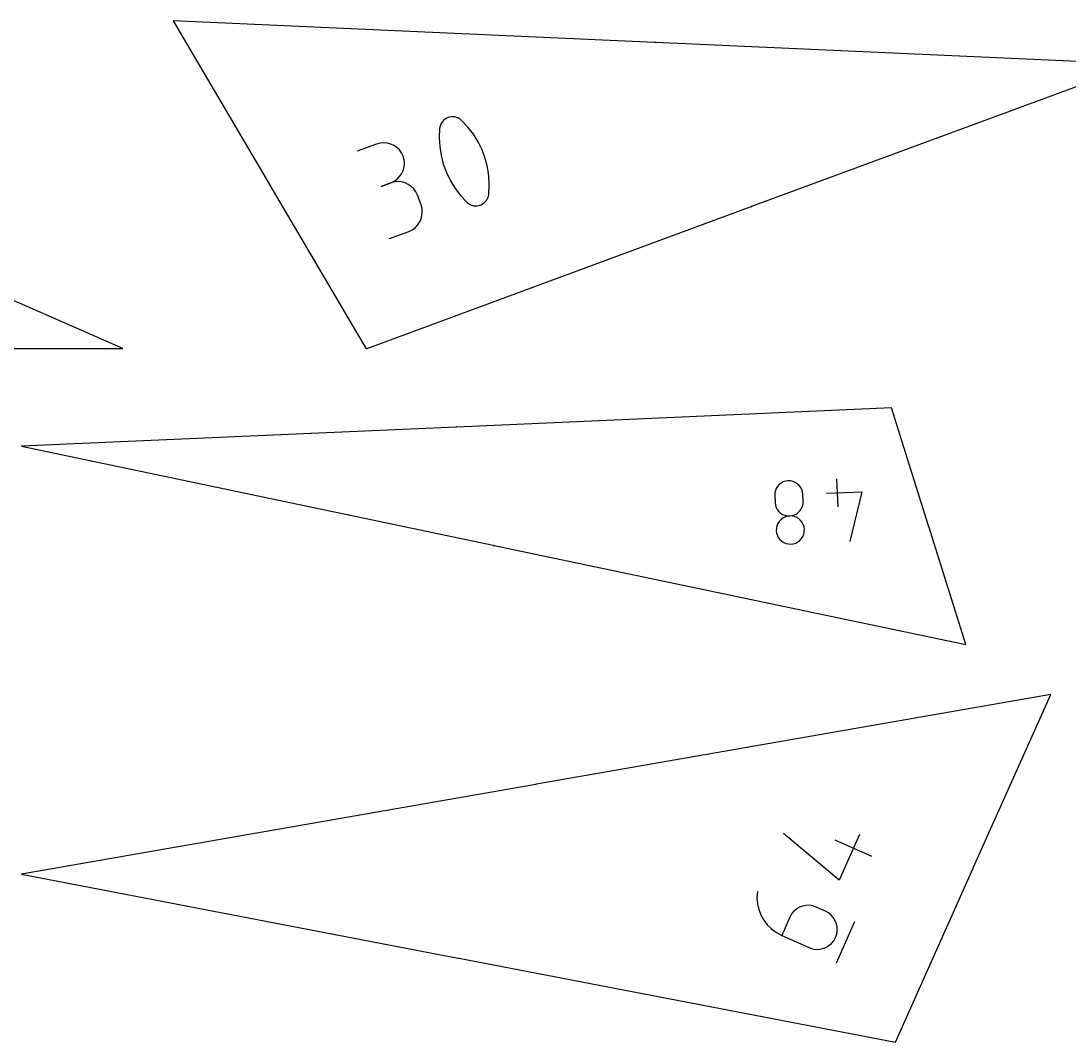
# Model space of a CAD drawing. Extents: x 0 to 500, y 0 to 1020.
# Drawn here: x 345.1 to 411.3, y 389.5 to 454.1 of the extents above; entities that cross this region are included whole.
import ezdxf

# ---------------------------------------------------------------- set-up
doc = ezdxf.new("R2010")
doc.units = 0

msp = doc.modelspace()

# ---------------------------------------------------------------- linework, layer by layer
at = {"layer": 'annotation', "color": 1}
for p, q in [((385.178952, 452.687528), (385.184253, 452.695269)), ((385.184304, 452.687289), (385.178952, 452.687528)), ((385.17979, 452.698223), (385.179408, 452.697564)), ((385.180086, 452.698606), (385.17979, 452.698223)), ((385.180435, 452.698921), (385.180086, 452.698606)), ((385.180827, 452.699166), (385.180435, 452.698921)), ((385.181251, 452.699339), (385.180827, 452.699166)), ((385.181697, 452.699438), (385.181251, 452.699339)), ((385.182155, 452.699459), (385.181697, 452.699438)), ((385.182614, 452.699403), (385.182155, 452.699459)), ((385.183064, 452.699265), (385.182614, 452.699403)), ((385.183494, 452.699044), (385.183064, 452.699265)), ((385.183875, 452.698747), (385.183494, 452.699044)), ((385.183494, 452.699044), (385.183494, 452.699044)), ((385.184189, 452.698397), (385.183875, 452.698747)), ((385.184433, 452.698005), (385.184189, 452.698397)), ((385.184253, 452.695269), (385.184259, 452.695276)), ((385.184253, 452.695269), (385.184253, 452.695269)), ((385.184259, 452.695276), (385.184265, 452.695283)), ((385.184265, 452.695283), (385.184271, 452.69529)), ((385.184271, 452.69529), (385.184277, 452.695298)), ((385.184277, 452.695298), (385.184282, 452.695305)), ((385.184282, 452.695305), (385.184288, 452.695313)), ((385.184288, 452.695313), (385.184293, 452.695322)), ((385.184293, 452.695322), (385.184299, 452.69533)), ((385.184299, 452.69533), (385.184304, 452.69534)), ((385.184304, 452.69534), (385.184528, 452.695769)), ((385.184304, 452.69534), (385.184304, 452.69534)), ((385.184606, 452.697581), (385.184433, 452.698005)), ((385.184528, 452.695769), (385.184667, 452.696218)), ((385.184704, 452.697134), (385.184606, 452.697581)), ((385.184667, 452.696218), (385.184725, 452.696677)), ((385.184725, 452.696677), (385.184704, 452.697134)), ((385.188824, 452.687087), (385.1915, 452.686968)), ((385.189123, 452.693772), (385.189362, 452.699138)), ((385.191799, 452.693652), (385.189123, 452.693772)), ((385.189362, 452.699138), (385.194714, 452.698899)), ((385.1915, 452.686968), (385.191982, 452.686989)), ((385.1915, 452.686968), (385.1915, 452.686968)), ((385.192277, 452.693588), (385.191799, 452.693652)), ((385.191982, 452.686989), (385.19244, 452.687094)), ((385.192724, 452.693444), (385.192277, 452.693588)), ((385.19244, 452.687094), (385.192866, 452.687273)), ((385.193132, 452.693228), (385.192724, 452.693444)), ((385.192866, 452.687273), (385.193251, 452.687521)), ((385.193494, 452.692948), (385.193132, 452.693228)), ((385.193251, 452.687521), (385.193589, 452.68783)), ((385.193802, 452.692611), (385.193494, 452.692948)), ((385.193589, 452.68783), (385.19387, 452.688192)), ((385.19405, 452.692227), (385.193802, 452.692611)), ((385.19387, 452.688192), (385.194086, 452.6886)), ((385.194229, 452.691802), (385.19405, 452.692227)), ((385.194086, 452.6886), (385.194231, 452.689048)), ((385.194334, 452.691343), (385.194229, 452.691802)), ((385.194231, 452.689048), (385.194296, 452.689527)), ((385.194296, 452.689527), (385.194355, 452.69086)), ((385.194355, 452.69086), (385.194334, 452.691343)), ((385.194355, 452.69086), (385.194355, 452.69086)), ((371.732488, 447.660579), (371.659434, 447.539668)), ((371.824436, 447.766305), (371.732488, 447.660579)), ((371.932697, 447.854778), (371.824436, 447.766305)), ((372.054686, 447.923931), (371.932697, 447.854778)), ((372.187819, 447.971696), (372.054686, 447.923931)), ((372.329513, 447.996007), (372.187819, 447.971696)), ((372.477185, 447.994795), (372.329513, 447.996007)), ((372.536403, 447.987063), (372.477185, 447.994795)), ((372.477185, 447.994795), (372.477185, 447.994795)), ((372.595048, 447.974718), (372.536403, 447.987063)), ((372.652802, 447.95791), (372.595048, 447.974718)), ((372.709346, 447.936793), (372.652802, 447.95791)), ((372.764362, 447.911516), (372.709346, 447.936793)), ((372.817531, 447.882232), (372.764362, 447.911516)), ((372.868534, 447.849091), (372.817531, 447.882232)), ((372.917052, 447.812246), (372.868534, 447.849091)), ((372.962768, 447.771848), (372.917052, 447.812246)), ((373.360348, 447.351081), (372.962768, 447.771848)), ((372.962768, 447.771848), (372.962768, 447.771848)), ((371.580348, 447.260561), (371.552596, 446.683774)), ((371.60786, 447.40564), (371.580348, 447.260561)), ((371.580348, 447.260561), (371.580348, 447.260561)), ((371.659434, 447.539668), (371.60786, 447.40564)), ((373.709928, 446.896437), (373.360348, 447.351081)), ((367.817294, 446.337697), (367.589129, 446.275905)), ((368.046207, 446.357369), (367.817294, 446.337697)), ((368.271113, 446.337157), (368.046207, 446.357369)), ((368.487259, 446.279296), (368.271113, 446.337157)), ((371.552596, 446.683774), (371.583176, 446.112115)), ((374.009997, 446.412006), (373.709928, 446.896437)), ((374.259042, 445.901877), (374.009997, 446.412006)), ((367.589129, 446.275905), (366.361238, 445.82212)), ((368.68989, 446.186024), (368.487259, 446.279296)), ((368.87425, 446.059575), (368.68989, 446.186024)), ((369.035586, 445.902186), (368.87425, 446.059575)), ((369.169142, 445.716093), (369.035586, 445.902186)), ((369.270164, 445.503532), (369.169142, 445.716093)), ((371.583176, 446.112115), (371.670579, 445.549674)), ((374.455553, 445.37014), (374.259042, 445.901877)), ((369.332033, 445.275328), (369.270164, 445.503532)), ((369.270164, 445.503532), (369.270164, 445.503532)), ((369.331903, 444.821217), (369.35189, 445.046302)), ((369.35189, 445.046302), (369.332033, 445.275328)), ((371.670579, 445.549674), (371.813291, 445.00054)), ((374.598018, 444.820886), (374.455553, 445.37014)), ((369.054566, 444.217221), (369.181073, 444.401914)), ((369.181073, 444.401914), (369.274241, 444.604833)), ((369.274241, 444.604833), (369.331903, 444.821217)), ((371.813291, 445.00054), (372.009802, 444.468803)), ((372.009802, 444.468803), (372.2586, 443.958554)), ((374.684925, 444.258203), (374.598018, 444.820886)), ((360.844473, 443.706523), (360.831867, 443.699092)), ((360.831867, 443.699092), (360.836322, 443.697942)), ((360.837567, 443.690962), (360.837521, 443.690409)), ((360.837521, 443.690409), (360.837571, 443.68985)), ((360.837706, 443.691499), (360.837567, 443.690962)), ((360.837571, 443.68985), (360.83772, 443.6893)), ((360.837933, 443.692005), (360.837706, 443.691499)), ((360.83772, 443.6893), (360.837971, 443.688771)), ((360.838246, 443.692469), (360.837933, 443.692005)), ((360.837971, 443.688771), (360.837971, 443.688771)), ((360.837971, 443.688771), (360.838312, 443.688295)), ((360.838642, 443.692878), (360.838246, 443.692469)), ((360.838312, 443.688295), (360.838722, 443.687898)), ((360.839116, 443.693218), (360.838642, 443.692878)), ((360.838722, 443.687898), (360.839186, 443.687585)), ((360.839647, 443.69347), (360.839116, 443.693218)), ((360.839116, 443.693218), (360.839116, 443.693218)), ((360.839186, 443.687585), (360.839693, 443.687357)), ((360.840198, 443.693619), (360.839647, 443.69347)), ((360.839693, 443.687357), (360.840229, 443.687218)), ((360.840756, 443.693669), (360.840198, 443.693619)), ((360.840229, 443.687218), (360.840782, 443.687172)), ((360.841311, 443.693623), (360.840756, 443.693669)), ((360.840782, 443.687172), (360.84134, 443.687221)), ((360.841848, 443.693485), (360.841311, 443.693623)), ((360.84134, 443.687221), (360.841889, 443.687369)), ((360.842355, 443.693257), (360.841848, 443.693485)), ((360.841889, 443.687369), (360.842417, 443.687619)), ((360.842819, 443.692943), (360.842355, 443.693257)), ((360.842417, 443.687619), (360.842894, 443.687961)), ((360.842417, 443.687619), (360.842417, 443.687619)), ((360.843229, 443.692547), (360.842819, 443.692943)), ((360.842894, 443.687961), (360.843291, 443.688371)), ((360.843167, 443.694263), (360.84312, 443.693709)), ((360.84312, 443.693709), (360.84317, 443.693151)), ((360.843305, 443.694799), (360.843167, 443.694263)), ((360.84317, 443.693151), (360.843319, 443.6926)), ((360.84357, 443.692071), (360.843229, 443.692547)), ((360.843291, 443.688371), (360.843605, 443.688836)), ((360.843534, 443.695306), (360.843305, 443.694799)), ((360.843319, 443.6926), (360.84357, 443.692071)), ((360.843848, 443.695771), (360.843534, 443.695306)), ((360.84357, 443.692071), (360.84357, 443.692071)), ((360.84357, 443.692071), (360.843911, 443.691595)), ((360.843821, 443.691542), (360.84357, 443.692071)), ((360.84357, 443.692071), (360.84357, 443.692071)), ((360.843605, 443.688836), (360.843834, 443.689343)), ((360.843969, 443.690992), (360.843821, 443.691542)), ((360.843834, 443.689343), (360.843973, 443.68988)), ((360.844245, 443.696181), (360.843848, 443.695771)), ((360.843911, 443.691595), (360.844321, 443.691199)), ((360.844019, 443.690434), (360.843969, 443.690992)), ((360.843973, 443.68988), (360.844019, 443.690434)), ((360.844722, 443.696523), (360.844245, 443.696181)), ((360.844321, 443.691199), (360.844785, 443.690885)), ((360.846117, 443.697345), (360.844722, 443.696523)), ((360.844722, 443.696523), (360.844722, 443.696523)), ((360.844785, 443.690885), (360.845292, 443.690657)), ((360.845292, 443.690657), (360.845829, 443.690519)), ((360.845829, 443.690519), (360.846383, 443.690473)), ((360.846647, 443.697596), (360.846117, 443.697345)), ((360.846383, 443.690473), (360.846942, 443.690523)), ((360.847197, 443.697745), (360.846647, 443.697596)), ((360.846942, 443.690523), (360.847493, 443.690672)), ((360.847755, 443.697794), (360.847197, 443.697745)), ((360.847493, 443.690672), (360.848023, 443.690924)), ((360.848308, 443.697748), (360.847755, 443.697794)), ((360.848023, 443.690924), (360.849417, 443.691746)), ((360.848844, 443.697609), (360.848308, 443.697748)), ((360.849349, 443.69738), (360.848844, 443.697609)), ((360.849813, 443.697066), (360.849349, 443.69738)), ((360.849417, 443.691746), (360.849894, 443.692088)), ((360.849417, 443.691746), (360.849417, 443.691746)), ((360.850221, 443.696669), (360.849813, 443.697066)), ((360.849894, 443.692088), (360.85029, 443.692497)), ((360.850563, 443.696193), (360.850221, 443.696669)), ((360.85029, 443.692497), (360.850604, 443.692961)), ((360.850814, 443.695664), (360.850563, 443.696193)), ((360.850563, 443.696193), (360.850563, 443.696193)), ((360.850604, 443.692961), (360.850831, 443.693468)), ((360.850963, 443.695114), (360.850814, 443.695664)), ((360.850831, 443.693468), (360.850969, 443.694004)), ((360.851014, 443.694557), (360.850963, 443.695114)), ((360.850969, 443.694004), (360.851014, 443.694557)), ((368.496699, 443.820122), (367.881886, 443.592909)), ((367.881886, 443.592909), (368.496699, 443.820122)), ((368.496699, 443.820122), (368.71021, 443.921563)), ((368.724863, 443.881914), (368.496699, 443.820122)), ((368.496699, 443.820122), (368.496699, 443.820122)), ((368.71021, 443.921563), (368.896889, 444.055517)), ((368.953776, 443.901586), (368.724863, 443.881914)), ((368.896889, 444.055517), (369.054566, 444.217221)), ((369.178683, 443.881374), (368.953776, 443.901586)), ((369.394829, 443.823514), (369.178683, 443.881374)), ((369.597459, 443.730241), (369.394829, 443.823514)), ((369.78182, 443.603793), (369.597459, 443.730241)), ((372.2586, 443.958554), (372.558174, 443.473881)), ((374.714764, 443.686182), (374.684925, 444.258203)), ((374.686022, 443.108913), (374.714764, 443.686182)), ((369.943155, 443.446404), (369.78182, 443.603793)), ((370.076712, 443.260311), (369.943155, 443.446404)), ((370.177734, 443.04775), (370.076712, 443.260311)), ((370.404947, 442.432937), (370.177734, 443.04775)), ((370.177734, 443.04775), (370.177734, 443.04775)), ((372.558174, 443.473881), (372.907012, 443.018875)), ((374.658281, 442.964434), (374.686022, 443.108913)), ((374.686022, 443.108913), (374.686022, 443.108913)), ((370.466468, 442.205674), (370.404947, 442.432937)), ((372.907012, 443.018875), (373.303603, 442.597626)), ((373.303603, 442.597626), (373.303603, 442.597626)), ((373.303603, 442.597626), (373.349182, 442.557292)), ((373.349182, 442.557292), (373.397385, 442.520603)), ((373.397385, 442.520603), (373.448029, 442.487658)), ((373.448029, 442.487658), (373.500931, 442.458555)), ((373.500931, 442.458555), (373.55591, 442.433391)), ((373.55591, 442.433391), (373.612783, 442.412266)), ((373.612783, 442.412266), (373.671369, 442.395277)), ((373.671369, 442.395277), (373.731484, 442.382521)), ((373.731484, 442.382521), (373.792947, 442.374098)), ((373.792947, 442.374098), (373.792947, 442.374098)), ((373.792947, 442.374098), (373.939213, 442.373551)), ((373.939213, 442.373551), (374.079834, 442.398392)), ((374.079834, 442.398392), (374.212189, 442.446547)), ((374.212189, 442.446547), (374.333659, 442.515942)), ((374.333659, 442.515942), (374.441623, 442.604503)), ((374.441623, 442.604503), (374.533461, 442.710155)), ((374.533461, 442.710155), (374.606553, 442.830823)), ((374.606553, 442.830823), (374.658281, 442.964434)), ((370.408015, 441.536969), (370.465841, 441.752908)), ((370.465841, 441.752908), (370.486045, 441.977404)), ((370.486045, 441.977404), (370.466468, 442.205674)), ((391.284667, 442.333255), (391.287182, 442.334185)), ((391.284863, 442.340459), (391.286529, 442.328218)), ((391.286529, 442.328218), (391.291559, 442.330077)), ((391.292422, 442.341838), (391.292381, 442.341379)), ((391.292381, 442.341379), (391.292421, 442.340912)), ((391.292421, 442.340912), (391.292547, 442.340447)), ((391.29254, 442.34228), (391.292422, 442.341838)), ((391.292731, 442.342694), (391.29254, 442.34228)), ((391.292547, 442.340447), (391.293012, 442.339189)), ((391.29299, 442.343072), (391.292731, 442.342694)), ((391.293313, 442.343402), (391.29299, 442.343072)), ((391.293012, 442.339189), (391.293012, 442.339189)), ((391.293012, 442.339189), (391.293218, 442.338755)), ((391.293218, 442.338755), (391.293491, 442.338374)), ((391.293695, 442.343676), (391.293313, 442.343402)), ((391.293491, 442.338374), (391.293821, 442.338052)), ((391.294132, 442.343883), (391.293695, 442.343676)), ((391.293821, 442.338052), (391.294199, 442.337793)), ((391.296643, 442.344812), (391.294132, 442.343883)), ((391.294132, 442.343883), (391.294132, 442.343883)), ((391.294199, 442.337793), (391.294613, 442.337602)), ((391.294613, 442.337602), (391.295055, 442.337484)), ((391.294742, 442.335562), (391.294701, 442.335101)), ((391.294701, 442.335101), (391.294742, 442.334633)), ((391.29486, 442.336004), (391.294742, 442.335562)), ((391.294742, 442.334633), (391.294868, 442.334166)), ((391.29505, 442.336419), (391.29486, 442.336004)), ((391.294868, 442.334166), (391.294868, 442.334166)), ((391.294868, 442.334166), (391.295075, 442.333731)), ((391.295309, 442.336797), (391.29505, 442.336419)), ((391.295055, 442.337484), (391.295515, 442.337443)), ((391.295075, 442.333731), (391.295348, 442.33335)), ((391.295632, 442.337128), (391.295309, 442.336797)), ((391.295348, 442.33335), (391.295678, 442.333028)), ((391.295515, 442.337443), (391.295984, 442.337483)), ((391.296013, 442.337402), (391.295632, 442.337128)), ((391.295678, 442.333028), (391.296055, 442.33277)), ((391.295984, 442.337483), (391.29645, 442.337609)), ((391.29645, 442.337609), (391.296013, 442.337402)), ((391.296055, 442.33277), (391.29647, 442.332579)), ((391.29645, 442.337609), (391.297708, 442.338074)), ((391.297708, 442.338074), (391.29645, 442.337609)), ((391.29645, 442.337609), (391.29645, 442.337609)), ((391.29647, 442.332579), (391.296912, 442.332461)), ((391.296912, 442.332461), (391.297372, 442.332419)), ((391.297372, 442.332419), (391.29784, 442.332459)), ((391.29784, 442.332459), (391.298307, 442.332586)), ((391.298307, 442.332586), (391.300819, 442.333514)), ((370.030419, 440.988312), (370.188143, 441.149889)), ((370.188143, 441.149889), (370.314729, 441.334368)), ((370.314729, 441.334368), (370.408015, 441.536969)), ((368.402308, 440.29921), (369.6302, 440.752995)), ((369.6302, 440.752995), (369.843717, 440.85442)), ((369.6302, 440.752995), (369.6302, 440.752995)), ((369.843717, 440.85442), (370.030419, 440.988312)), ((372.636037, 428.403776), (372.641389, 428.404013)), ((372.636274, 428.39841), (372.636037, 428.403776)), ((372.63895, 428.398528), (372.636274, 428.39841)), ((372.63657, 428.391725), (372.639246, 428.391844)), ((372.639433, 428.398507), (372.63895, 428.398528)), ((372.639246, 428.391844), (372.639725, 428.391908)), ((372.639246, 428.391844), (372.639246, 428.391844)), ((372.639891, 428.398403), (372.639433, 428.398507)), ((372.639725, 428.391908), (372.640172, 428.392053)), ((372.640316, 428.398224), (372.639891, 428.398403)), ((372.640172, 428.392053), (372.64058, 428.39227)), ((372.640701, 428.397977), (372.640316, 428.398224)), ((372.64058, 428.39227), (372.640941, 428.39255)), ((372.641038, 428.39767), (372.640701, 428.397977)), ((372.640941, 428.39255), (372.64125, 428.392888)), ((372.641319, 428.397309), (372.641038, 428.39767)), ((372.64125, 428.392888), (372.641498, 428.393273)), ((372.641536, 428.396901), (372.641319, 428.397309)), ((372.641498, 428.393273), (372.641677, 428.393699)), ((372.64168, 428.396454), (372.641536, 428.396901)), ((372.641677, 428.393699), (372.641782, 428.394158)), ((372.641745, 428.395975), (372.64168, 428.396454)), ((372.641804, 428.394641), (372.641745, 428.395975)), ((372.641745, 428.395975), (372.641745, 428.395975)), ((372.641782, 428.394158), (372.641804, 428.394641)), ((372.646327, 428.402889), (372.646005, 428.4022)), ((372.646588, 428.403297), (372.646327, 428.402889)), ((372.646442, 428.392162), (372.651035, 428.400343)), ((372.651794, 428.3924), (372.646442, 428.392162)), ((372.646908, 428.403642), (372.646588, 428.403297)), ((372.647277, 428.403921), (372.646908, 428.403642)), ((372.647684, 428.404131), (372.647277, 428.403921)), ((372.648119, 428.404269), (372.647684, 428.404131)), ((372.648573, 428.404331), (372.648119, 428.404269)), ((372.649035, 428.404315), (372.648573, 428.404331)), ((372.649496, 428.404218), (372.649035, 428.404315)), ((372.649944, 428.404036), (372.649496, 428.404218)), ((372.65035, 428.403774), (372.649944, 428.404036)), ((372.649944, 428.404036), (372.649944, 428.404036)), ((372.650693, 428.403454), (372.65035, 428.403774)), ((372.650972, 428.403085), (372.650693, 428.403454)), ((372.651181, 428.402677), (372.650972, 428.403085)), ((372.651035, 428.400343), (372.651041, 428.400351)), ((372.651035, 428.400343), (372.651035, 428.400343)), ((372.651041, 428.400351), (372.651046, 428.400358)), ((372.651046, 428.400358), (372.651051, 428.400366)), ((372.651051, 428.400366), (372.651056, 428.400374)), ((372.651056, 428.400374), (372.651061, 428.400382)), ((372.651061, 428.400382), (372.651066, 428.400391)), ((372.651066, 428.400391), (372.65107, 428.400399)), ((372.65107, 428.400399), (372.651075, 428.400409)), ((372.651075, 428.400409), (372.65108, 428.400419)), ((372.65108, 428.400419), (372.651264, 428.400866)), ((372.65108, 428.400419), (372.65108, 428.400419)), ((372.651319, 428.402242), (372.651181, 428.402677)), ((372.651264, 428.400866), (372.651364, 428.401326)), ((372.651381, 428.401788), (372.651319, 428.402242)), ((372.651364, 428.401326), (372.651381, 428.401788)), ((392.852005, 424.523516), (392.792331, 424.382384)), ((392.934251, 424.651157), (392.852005, 424.523516)), ((393.036646, 424.762716), (392.934251, 424.651157)), ((393.156771, 424.855602), (393.036646, 424.762716)), ((393.292204, 424.927222), (393.156771, 424.855602)), ((393.440523, 424.974986), (393.292204, 424.927222)), ((393.599307, 424.996302), (393.440523, 424.974986)), ((393.759354, 424.989106), (393.599307, 424.996302)), ((393.599307, 424.996302), (393.599307, 424.996302)), ((393.911314, 424.95464), (393.759354, 424.989106)), ((394.052548, 424.895272), (393.911314, 424.95464)), ((394.180414, 424.813369), (394.052548, 424.895272)), ((394.29227, 424.711298), (394.180414, 424.813369)), ((394.385477, 424.591427), (394.29227, 424.711298)), ((394.457394, 424.456123), (394.385477, 424.591427)), ((396.653161, 425.131419), (396.731831, 423.355009)), ((392.757649, 424.230354), (392.750381, 424.070016)), ((392.750381, 424.070016), (392.769977, 423.627544)), ((392.792331, 424.382384), (392.757649, 424.230354)), ((394.505379, 424.307754), (394.457394, 424.456123)), ((394.526792, 424.148686), (394.505379, 424.307754)), ((394.526792, 424.148686), (394.526792, 424.148686)), ((394.546387, 423.706214), (394.526792, 424.148686)), ((396.026825, 424.212729), (398.247715, 424.311083)), ((398.247715, 424.311083), (397.49852, 421.161204)), ((392.769977, 423.627544), (392.769977, 423.627544)), ((392.769977, 423.627544), (392.791385, 423.468398)), ((392.791385, 423.468398), (392.839358, 423.31982)), ((392.839358, 423.31982), (392.911261, 423.184215)), ((392.911261, 423.184215), (393.004457, 423.063986)), ((394.362638, 423.124238), (394.44484, 423.252242)), ((394.44484, 423.252242), (394.504475, 423.393663)), ((394.504475, 423.393663), (394.539128, 423.545865)), ((394.539128, 423.545865), (394.546387, 423.706214)), ((393.004457, 423.063986), (393.11631, 422.96154)), ((393.134947, 422.543038), (393.03257, 422.431063)), ((393.11631, 422.96154), (393.244183, 422.87928)), ((393.255055, 422.63632), (393.134947, 422.543038)), ((393.244183, 422.87928), (393.38544, 422.819612)), ((393.390472, 422.708274), (393.255055, 422.63632)), ((393.38544, 422.819612), (393.537445, 422.784941)), ((393.538781, 422.756268), (393.390472, 422.708274)), ((393.537445, 422.784941), (393.697561, 422.77767)), ((393.697561, 422.77767), (393.538781, 422.756268)), ((393.697561, 422.77767), (393.856408, 422.799075)), ((393.697561, 422.77767), (393.697561, 422.77767)), ((393.857612, 422.770388), (393.697561, 422.77767)), ((393.697561, 422.77767), (393.697561, 422.77767)), ((393.856408, 422.799075), (394.004752, 422.847068)), ((394.009583, 422.735692), (393.857612, 422.770388)), ((394.004752, 422.847068), (394.14018, 422.919016)), ((394.150831, 422.67599), (394.009583, 422.735692)), ((394.14018, 422.919016), (394.26028, 423.012285)), ((394.278714, 422.593691), (394.150831, 422.67599)), ((394.26028, 423.012285), (394.362638, 423.124238)), ((394.390589, 422.491204), (394.278714, 422.593691)), ((392.856011, 422.0093), (392.848747, 421.848876)), ((392.848747, 421.848876), (392.848747, 421.848876)), ((392.848747, 421.848876), (392.870122, 421.690468)), ((392.890682, 422.161561), (392.856011, 422.0093)), ((392.950342, 422.303026), (392.890682, 422.161561)), ((393.03257, 422.431063), (392.950342, 422.303026)), ((394.483814, 422.370937), (394.390589, 422.491204)), ((394.555745, 422.2353), (394.483814, 422.370937)), ((394.603741, 422.0867), (394.555745, 422.2353)), ((394.625157, 421.927546), (394.603741, 422.0867)), ((394.617869, 421.767869), (394.625157, 421.927546)), ((394.625157, 421.927546), (394.625157, 421.927546)), ((402.467478, 422.145948), (402.467415, 422.14549)), ((402.467415, 422.14549), (402.467432, 422.145021)), ((402.467432, 422.145021), (402.467535, 422.144549)), ((402.467617, 422.146383), (402.467478, 422.145948)), ((402.467535, 422.144549), (402.467535, 422.144549)), ((402.467535, 422.144549), (402.46772, 422.144104)), ((402.467828, 422.146788), (402.467617, 422.146383)), ((402.46772, 422.144104), (402.467974, 422.143709)), ((402.468105, 422.147153), (402.467828, 422.146788)), ((402.467974, 422.143709), (402.468288, 422.14337)), ((402.468443, 422.147467), (402.468105, 422.147153)), ((402.468288, 422.14337), (402.468651, 422.143092)), ((402.468838, 422.147722), (402.468443, 422.147467)), ((402.468651, 422.143092), (402.469056, 422.142881)), ((402.469284, 422.147907), (402.468838, 422.147722)), ((402.469056, 422.142881), (402.469491, 422.14274)), ((402.470557, 422.148307), (402.469284, 422.147907)), ((402.469284, 422.147907), (402.469284, 422.147907)), ((402.469491, 422.14274), (402.469948, 422.142676)), ((402.469695, 422.137678), (402.470498, 422.135122)), ((402.469948, 422.142676), (402.470418, 422.142692)), ((402.470418, 422.142692), (402.47089, 422.142796)), ((402.470498, 422.135122), (402.470498, 422.135122)), ((402.470498, 422.135122), (402.470683, 422.134676)), ((402.47103, 422.14841), (402.470557, 422.148307)), ((402.470683, 422.134676), (402.470938, 422.134282)), ((402.47089, 422.142796), (402.472164, 422.143196)), ((402.470938, 422.134282), (402.471252, 422.133943)), ((402.4715, 422.148427), (402.47103, 422.14841)), ((402.471252, 422.133943), (402.471617, 422.133666)), ((402.471958, 422.148363), (402.4715, 422.148427)), ((402.471617, 422.133666), (402.472022, 422.133454)), ((402.472395, 422.148223), (402.471958, 422.148363)), ((402.472022, 422.133454), (402.472459, 422.133314)), ((402.472164, 422.143196), (402.47261, 422.143381)), ((402.472164, 422.143196), (402.472164, 422.143196)), ((402.4728, 422.148012), (402.472395, 422.148223)), ((402.472459, 422.133314), (402.472917, 422.13325)), ((402.47261, 422.143381), (402.473006, 422.143636)), ((402.473165, 422.147735), (402.4728, 422.148012)), ((402.472917, 422.13325), (402.473387, 422.133267)), ((402.473006, 422.143636), (402.473345, 422.143951)), ((402.473479, 422.147396), (402.473165, 422.147735)), ((402.473345, 422.143951), (402.473623, 422.144315)), ((402.473387, 422.133267), (402.473859, 422.13337)), ((402.473734, 422.147001), (402.473479, 422.147396)), ((402.473623, 422.144315), (402.473834, 422.14472)), ((402.473919, 422.146555), (402.473734, 422.147001)), ((402.473864, 422.147954), (402.4738, 422.147496)), ((402.4738, 422.147496), (402.473816, 422.147027)), ((402.473816, 422.147027), (402.473919, 422.146555)), ((402.473834, 422.14472), (402.473975, 422.145156)), ((402.473859, 422.13337), (402.475133, 422.13377)), ((402.474004, 422.14839), (402.473864, 422.147954)), ((402.474022, 422.146084), (402.473919, 422.146555)), ((402.473919, 422.146555), (402.473919, 422.146555)), ((402.473919, 422.146555), (402.473919, 422.146555)), ((402.473919, 422.146555), (402.474105, 422.14611)), ((402.473975, 422.145156), (402.474039, 422.145614)), ((402.474216, 422.148795), (402.474004, 422.14839)), ((402.474039, 422.145614), (402.474022, 422.146084)), ((402.474105, 422.14611), (402.474359, 422.145715)), ((402.474494, 422.14916), (402.474216, 422.148795)), ((402.474359, 422.145715), (402.474674, 422.145376)), ((402.474833, 422.149475), (402.474494, 422.14916)), ((402.474674, 422.145376), (402.475039, 422.145099)), ((402.475229, 422.14973), (402.474833, 422.149475)), ((402.475039, 422.145099), (402.475444, 422.144888)), ((402.475133, 422.13377), (402.475579, 422.133956)), ((402.475133, 422.13377), (402.475133, 422.13377)), ((402.475676, 422.149915), (402.475229, 422.14973)), ((402.475444, 422.144888), (402.475881, 422.144748)), ((402.475579, 422.133956), (402.475974, 422.134211)), ((402.476146, 422.150018), (402.475676, 422.149915)), ((402.475676, 422.149915), (402.475676, 422.149915)), ((402.475881, 422.144748), (402.476339, 422.144684)), ((402.475974, 422.134211), (402.476312, 422.134525)), ((402.476079, 422.139684), (402.481204, 422.141294)), ((402.476882, 422.137128), (402.476079, 422.139684)), ((402.476615, 422.150035), (402.476146, 422.150018)), ((402.476312, 422.134525), (402.476589, 422.134889)), ((402.476339, 422.144684), (402.476809, 422.144701)), ((402.476589, 422.134889), (402.4768, 422.135294)), ((402.477072, 422.14997), (402.476615, 422.150035)), ((402.4768, 422.135294), (402.476939, 422.13573)), ((402.476809, 422.144701), (402.477282, 422.144804)), ((402.476985, 422.136656), (402.476882, 422.137128)), ((402.476939, 422.13573), (402.477002, 422.136187)), ((402.477002, 422.136187), (402.476985, 422.136656)), ((402.477507, 422.14983), (402.477072, 422.14997)), ((402.477282, 422.144804), (402.477726, 422.144989)), ((402.477282, 422.144804), (402.477282, 422.144804)), ((402.477912, 422.149618), (402.477507, 422.14983)), ((402.477726, 422.144989), (402.47812, 422.145243)), ((402.478276, 422.149341), (402.477912, 422.149618)), ((402.47812, 422.145243), (402.478458, 422.145557)), ((402.478591, 422.149002), (402.478276, 422.149341)), ((402.478458, 422.145557), (402.478735, 422.145922)), ((402.478845, 422.148607), (402.478591, 422.149002)), ((402.478735, 422.145922), (402.478946, 422.146327)), ((402.479031, 422.148162), (402.478845, 422.148607)), ((402.478946, 422.146327), (402.479086, 422.146763)), ((402.479134, 422.14769), (402.479031, 422.148162)), ((402.479031, 422.148162), (402.479031, 422.148162)), ((402.479086, 422.146763), (402.479151, 422.14722)), ((402.479151, 422.14722), (402.479134, 422.14769)), ((402.481204, 422.141294), (402.48281, 422.136183)), ((392.870122, 421.690468), (392.918071, 421.542449)), ((392.918071, 421.542449), (392.989956, 421.407247)), ((392.989956, 421.407247), (393.08314, 421.287292)), ((393.08314, 421.287292), (393.194985, 421.185014)), ((393.194985, 421.185014), (393.322854, 421.102842)), ((394.218854, 421.142522), (394.338959, 421.235676)), ((394.338959, 421.235676), (394.441325, 421.347441)), ((394.441325, 421.347441), (394.52354, 421.475163)), ((394.52354, 421.475163), (394.583192, 421.61619)), ((394.583192, 421.61619), (394.617869, 421.767869)), ((374.985307, 420.928899), (374.990882, 420.92773)), ((374.987446, 420.930781), (374.986511, 420.926322)), ((374.990882, 420.92773), (374.987018, 420.920388)), ((374.994647, 420.92694), (375.000222, 420.925771)), ((374.996787, 420.928822), (374.995851, 420.924363)), ((375.000222, 420.925771), (374.996358, 420.918429)), ((393.322854, 421.102842), (393.46411, 421.043206)), ((393.46411, 421.043206), (393.616115, 421.008535)), ((393.616115, 421.008535), (393.776232, 421.00126)), ((393.776232, 421.00126), (393.935078, 421.022661)), ((393.776232, 421.00126), (393.776232, 421.00126)), ((393.935078, 421.022661), (394.083423, 421.070633)), ((394.083423, 421.070633), (394.218854, 421.142522)), ((377.673254, 405.824399), (377.673209, 405.823386)), ((377.673209, 405.823386), (377.673312, 405.822358)), ((377.673441, 405.825383), (377.673254, 405.824399)), ((377.676646, 405.82294), (377.673312, 405.822358)), ((377.673312, 405.822358), (377.674182, 405.817368)), ((377.673763, 405.826324), (377.673441, 405.825383)), ((377.674213, 405.827209), (377.673763, 405.826324)), ((377.674182, 405.817368), (377.674182, 405.817368)), ((377.674182, 405.817368), (377.674341, 405.816778)), ((377.674784, 405.828025), (377.674213, 405.827209)), ((377.674341, 405.816778), (377.674594, 405.816241)), ((377.674594, 405.816241), (377.674932, 405.815764)), ((377.674674, 405.812081), (377.682181, 405.81339)), ((377.675469, 405.828758), (377.674784, 405.828025)), ((377.674932, 405.815764), (377.675342, 405.815355)), ((377.675342, 405.815355), (377.675815, 405.815023)), ((377.676261, 405.829393), (377.675469, 405.828758)), ((377.675815, 405.815023), (377.676338, 405.814775)), ((377.677154, 405.829918), (377.676261, 405.829393)), ((377.676338, 405.814775), (377.6769, 405.814618)), ((377.677255, 405.822991), (377.676646, 405.82294)), ((377.6769, 405.814618), (377.677491, 405.814562)), ((377.677154, 405.829918), (377.677154, 405.829918)), ((377.677846, 405.822935), (377.677255, 405.822991)), ((377.677491, 405.814562), (377.678098, 405.814612)), ((377.678408, 405.82278), (377.677846, 405.822935)), ((377.678098, 405.814612), (377.678689, 405.814771)), ((377.678098, 405.814612), (377.678098, 405.814612)), ((377.678931, 405.822533), (377.678408, 405.82278)), ((377.678689, 405.814771), (377.679226, 405.815024)), ((377.679402, 405.822202), (377.678931, 405.822533)), ((377.679226, 405.815024), (377.679702, 405.815362)), ((377.679812, 405.821795), (377.679402, 405.822202)), ((377.679702, 405.815362), (377.68011, 405.815772)), ((377.680149, 405.821319), (377.679812, 405.821795)), ((377.68011, 405.815772), (377.680441, 405.816245)), ((377.680402, 405.820782), (377.680149, 405.821319)), ((377.68056, 405.820192), (377.680402, 405.820782)), ((377.680441, 405.816245), (377.680689, 405.816768)), ((377.68085, 405.818531), (377.68056, 405.820192)), ((377.68056, 405.820192), (377.68056, 405.820192)), ((377.680689, 405.816768), (377.680845, 405.817331)), ((377.680845, 405.817331), (377.680901, 405.817922)), ((377.680901, 405.817922), (377.68085, 405.818531)), ((396.825324, 399.763329), (393.298486, 402.722623)), ((398.115305, 402.649225), (396.825324, 399.763329)), ((398.884097, 401.267686), (396.575772, 402.299496)), ((405.278634, 400.515222), (405.278609, 400.514937)), ((405.278609, 400.514937), (405.278632, 400.514651)), ((405.278632, 400.514651), (405.278704, 400.514371)), ((405.278706, 400.5155), (405.278634, 400.515222)), ((405.278704, 400.514371), (405.278826, 400.514104)), ((405.278825, 400.515763), (405.278706, 400.5155)), ((405.278991, 400.516004), (405.278825, 400.515763)), ((405.278826, 400.514104), (405.278998, 400.513856)), ((405.279201, 400.516218), (405.278991, 400.516004)), ((405.278998, 400.513856), (405.278998, 400.513856)), ((405.278998, 400.513856), (405.279802, 400.512986)), ((405.279301, 400.516296), (405.279201, 400.516218)), ((405.279201, 400.516218), (405.279201, 400.516218)), ((405.279406, 400.516366), (405.279301, 400.516296)), ((405.279515, 400.516427), (405.279406, 400.516366)), ((405.279628, 400.51648), (405.279515, 400.516427)), ((405.279743, 400.516525), (405.279628, 400.51648)), ((405.279862, 400.51656), (405.279743, 400.516525)), ((405.279802, 400.512986), (405.280683, 400.51221)), ((405.279983, 400.516587), (405.279862, 400.51656)), ((405.280105, 400.516605), (405.279983, 400.516587)), ((405.28023, 400.516614), (405.280105, 400.516605)), ((405.282645, 400.528014), (405.280179, 400.522498)), ((405.281416, 400.516592), (405.28023, 400.516614)), ((405.28023, 400.516614), (405.28023, 400.516614)), ((405.280683, 400.51221), (405.281632, 400.511531)), ((405.282582, 400.516451), (405.281416, 400.516592)), ((405.281632, 400.511531), (405.282641, 400.510953)), ((405.283722, 400.516195), (405.282582, 400.516451)), ((405.282641, 400.510953), (405.283702, 400.510479)), ((405.28334, 400.525867), (405.283288, 400.52505)), ((405.283288, 400.52505), (405.283353, 400.524249)), ((405.28334, 400.525867), (405.28334, 400.525867)), ((405.283353, 400.524249), (405.28353, 400.523476)), ((405.28353, 400.523476), (405.283812, 400.52274)), ((405.283702, 400.510479), (405.284807, 400.510112)), ((405.284826, 400.515828), (405.283722, 400.516195)), ((405.283812, 400.52274), (405.284194, 400.522053)), ((405.284194, 400.522053), (405.28467, 400.521425)), ((405.28467, 400.521425), (405.285232, 400.520867)), ((405.284807, 400.510112), (405.285946, 400.509858)), ((405.285887, 400.515354), (405.284826, 400.515828)), ((405.285232, 400.520867), (405.285877, 400.520389)), ((405.285877, 400.520389), (405.286596, 400.520002)), ((405.286896, 400.514776), (405.285887, 400.515354)), ((405.285946, 400.509858), (405.287114, 400.509718)), ((405.287691, 400.522452), (405.286596, 400.520002)), ((405.286596, 400.520002), (405.290275, 400.518358)), ((405.287845, 400.514098), (405.286896, 400.514776)), ((405.287114, 400.509718), (405.2883, 400.509698)), ((405.287927, 400.522874), (405.287691, 400.522452)), ((405.288727, 400.513324), (405.287845, 400.514098)), ((405.288226, 400.523237), (405.287927, 400.522874)), ((405.288578, 400.523537), (405.288226, 400.523237)), ((405.2883, 400.509698), (405.288425, 400.509707)), ((405.2883, 400.509698), (405.2883, 400.509698)), ((405.288425, 400.509707), (405.288548, 400.509725)), ((405.288548, 400.509725), (405.28867, 400.509752)), ((405.288973, 400.523771), (405.288578, 400.523537)), ((405.28867, 400.509752), (405.288789, 400.509788)), ((405.289532, 400.512456), (405.288727, 400.513324)), ((405.288789, 400.509788), (405.288905, 400.509833)), ((405.288905, 400.509833), (405.289017, 400.509885)), ((405.289401, 400.523934), (405.288973, 400.523771)), ((405.289017, 400.509885), (405.289124, 400.509946)), ((405.289124, 400.509946), (405.289226, 400.510014)), ((405.289226, 400.510014), (405.289323, 400.51009)), ((405.289323, 400.51009), (405.289536, 400.510304)), ((405.289323, 400.51009), (405.289323, 400.51009)), ((405.289851, 400.524023), (405.289401, 400.523934)), ((405.289705, 400.512208), (405.289532, 400.512456)), ((405.289532, 400.512456), (405.289532, 400.512456)), ((405.289536, 400.510304), (405.289704, 400.510547)), ((405.289704, 400.510547), (405.289824, 400.51081)), ((405.289828, 400.51194), (405.289705, 400.512208)), ((405.289824, 400.51081), (405.289898, 400.511088)), ((405.2899, 400.51166), (405.289828, 400.51194)), ((405.290314, 400.524034), (405.289851, 400.524023)), ((405.289898, 400.511088), (405.289923, 400.511374)), ((405.289923, 400.511374), (405.2899, 400.51166)), ((405.290275, 400.518358), (405.290275, 400.518358)), ((405.290275, 400.518358), (405.290733, 400.5182)), ((405.29078, 400.523962), (405.290314, 400.524034)), ((405.290733, 400.5182), (405.291199, 400.518128)), ((405.291238, 400.523805), (405.29078, 400.523962)), ((405.291199, 400.518128), (405.291662, 400.518139)), ((405.292465, 400.523257), (405.291238, 400.523805)), ((405.291238, 400.523805), (405.291238, 400.523805)), ((405.291662, 400.518139), (405.292112, 400.518227)), ((405.292112, 400.518227), (405.29254, 400.51839)), ((405.292888, 400.52302), (405.292465, 400.523257)), ((405.29254, 400.51839), (405.292935, 400.518624)), ((405.293252, 400.522721), (405.292888, 400.52302)), ((405.292935, 400.518624), (405.293287, 400.518924)), ((405.293553, 400.522369), (405.293252, 400.522721)), ((405.293287, 400.518924), (405.293586, 400.519288)), ((405.293787, 400.521974), (405.293553, 400.522369)), ((405.293586, 400.519288), (405.293823, 400.519711)), ((405.293951, 400.521546), (405.293787, 400.521974)), ((405.293823, 400.519711), (405.29398, 400.520168)), ((405.293823, 400.519711), (405.293823, 400.519711)), ((405.29404, 400.521096), (405.293951, 400.521546)), ((405.29398, 400.520168), (405.294051, 400.520633)), ((405.294051, 400.520633), (405.29404, 400.521096)), ((391.655232, 399.046398), (391.631407, 398.660346)), ((391.631407, 398.660346), (391.662821, 398.282278)), ((391.655232, 399.046398), (391.655232, 399.046398)), ((391.662821, 398.282278), (391.746681, 397.91718)), ((394.313796, 398.055123), (394.128236, 397.944815)), ((394.514758, 398.13215), (394.313796, 398.055123)), ((394.726448, 398.174088), (394.514758, 398.13215)), ((394.944191, 398.179128), (394.726448, 398.174088)), ((395.163314, 398.145461), (394.944191, 398.179128)), ((395.379143, 398.07128), (395.163314, 398.145461)), ((395.954105, 397.814274), (395.379143, 398.07128)), ((395.379143, 398.07128), (395.379143, 398.07128)), ((391.746681, 397.91718), (391.880193, 397.570037)), ((391.880193, 397.570037), (392.060565, 397.245835)), ((393.710705, 397.432294), (393.1948, 396.278131)), ((393.822016, 397.631592), (393.710705, 397.432294)), ((393.962751, 397.803036), (393.822016, 397.631592)), ((394.128236, 397.944815), (393.962751, 397.803036)), ((396.153424, 397.702887), (395.954105, 397.814274)), ((396.32492, 397.561949), (396.153424, 397.702887)), ((396.466776, 397.39617), (396.32492, 397.561949)), ((396.577175, 397.21026), (396.466776, 397.39617)), ((392.060565, 397.245835), (392.285005, 396.949558)), ((392.285005, 396.949558), (392.550719, 396.686191)), ((392.550719, 396.686191), (392.854915, 396.460721)), ((396.654297, 397.008931), (396.577175, 397.21026)), ((396.696325, 396.796892), (396.654297, 397.008931)), ((396.662831, 394.5545), (397.824455, 397.15324)), ((396.701442, 396.578854), (396.696325, 396.796892)), ((392.854915, 396.460721), (393.1948, 396.278131)), ((393.1948, 396.278131), (394.922295, 395.505949)), ((396.482447, 395.9448), (396.593667, 396.143624)), ((396.593667, 396.143624), (396.667828, 396.359528)), ((396.593667, 396.143624), (396.593667, 396.143624)), ((396.667828, 396.359528), (396.701442, 396.578854)), ((394.922295, 395.505949), (394.922295, 395.505949)), ((394.922295, 395.505949), (395.138248, 395.431776)), ((395.138248, 395.431776), (395.357701, 395.398124)), ((395.357701, 395.398124), (395.575912, 395.403163)), ((395.575912, 395.403163), (395.788143, 395.445069)), ((395.788143, 395.445069), (395.989652, 395.522012)), ((395.989652, 395.522012), (396.175699, 395.632166)), ((396.175699, 395.632166), (396.341544, 395.773705)), ((396.341544, 395.773705), (396.482447, 395.9448)), ((372.763235, 394.847563), (372.763131, 394.846404)), ((372.763131, 394.846404), (372.763144, 394.845236)), ((372.763144, 394.845236), (372.763275, 394.844068)), ((372.763455, 394.848704), (372.763235, 394.847563)), ((372.763275, 394.844068), (372.763526, 394.842908)), ((372.763787, 394.849819), (372.763455, 394.848704)), ((372.763526, 394.842908), (372.763526, 394.842908)), ((372.763526, 394.842908), (372.763563, 394.842789)), ((372.763563, 394.842789), (372.763609, 394.842673)), ((372.763609, 394.842673), (372.763664, 394.842561)), ((372.763664, 394.842561), (372.763726, 394.842453)), ((372.763726, 394.842453), (372.763795, 394.84235)), ((372.764231, 394.850898), (372.763787, 394.849819)), ((372.763795, 394.84235), (372.763872, 394.842253)), ((372.763872, 394.842253), (372.763956, 394.842163)), ((372.763956, 394.842163), (372.764046, 394.842079)), ((372.764046, 394.842079), (372.764141, 394.842002)), ((372.764141, 394.842002), (372.764141, 394.842002)), ((372.764141, 394.842002), (372.764399, 394.841844)), ((372.764786, 394.851933), (372.764231, 394.850898)), ((372.764399, 394.841844), (372.764673, 394.841736)), ((372.764673, 394.841736), (372.764957, 394.841679)), ((372.765448, 394.852915), (372.764786, 394.851933)), ((372.764957, 394.841679), (372.765245, 394.841671)), ((372.765245, 394.841671), (372.765528, 394.841711)), ((372.76565, 394.853139), (372.765448, 394.852915)), ((372.765448, 394.852915), (372.765448, 394.852915)), ((372.765528, 394.841711), (372.765802, 394.841799)), ((372.765883, 394.853318), (372.76565, 394.853139)), ((372.765802, 394.841799), (372.766058, 394.841933)), ((372.766139, 394.853452), (372.765883, 394.853318)), ((372.766058, 394.841933), (372.766291, 394.842114)), ((372.766412, 394.85354), (372.766139, 394.853452)), ((372.766291, 394.842114), (372.766493, 394.842339)), ((372.766695, 394.853581), (372.766412, 394.85354)), ((372.766493, 394.842339), (372.767153, 394.843321)), ((372.766493, 394.842339), (372.766493, 394.842339)), ((372.766982, 394.853574), (372.766695, 394.853581)), ((372.767265, 394.853518), (372.766982, 394.853574)), ((372.767153, 394.843321), (372.767706, 394.844357)), ((372.767538, 394.853413), (372.767265, 394.853518)), ((372.767794, 394.853256), (372.767538, 394.853413)), ((372.767706, 394.844357), (372.768149, 394.845436)), ((372.767794, 394.853256), (372.767794, 394.853256)), ((372.767893, 394.853177), (372.767794, 394.853256)), ((372.767985, 394.85309), (372.767893, 394.853177)), ((372.76807, 394.852998), (372.767985, 394.85309)), ((372.768147, 394.852901), (372.76807, 394.852998)), ((372.768217, 394.852799), (372.768147, 394.852901)), ((372.768149, 394.845436), (372.768481, 394.84655)), ((372.768279, 394.852692), (372.768217, 394.852799)), ((372.768333, 394.85258), (372.768279, 394.852692)), ((372.768378, 394.852465), (372.768333, 394.85258)), ((372.768415, 394.852345), (372.768378, 394.852465)), ((372.768664, 394.851186), (372.768415, 394.852345)), ((372.768415, 394.852345), (372.768415, 394.852345)), ((372.768481, 394.84655), (372.7687, 394.847691)), ((372.768794, 394.850018), (372.768664, 394.851186)), ((372.7687, 394.847691), (372.768805, 394.84885)), ((372.768805, 394.84885), (372.768794, 394.850018)), ((372.773212, 394.840074), (372.774021, 394.840212)), ((372.773212, 394.840074), (372.773212, 394.840074)), ((372.773421, 394.848241), (372.773372, 394.847759)), ((372.773372, 394.847759), (372.773409, 394.84729)), ((372.773409, 394.84729), (372.773525, 394.846843)), ((372.773673, 394.849554), (372.773421, 394.848241)), ((372.773421, 394.848241), (372.773421, 394.848241)), ((372.773525, 394.846843), (372.773714, 394.846426)), ((372.773807, 394.85002), (372.773673, 394.849554)), ((372.773714, 394.846426), (372.773971, 394.846048)), ((372.774015, 394.850443), (372.773807, 394.85002)), ((372.773971, 394.846048), (372.774289, 394.845718)), ((372.774288, 394.850816), (372.774015, 394.850443)), ((372.774021, 394.840212), (372.774787, 394.84046)), ((372.780065, 394.852599), (372.774132, 394.853739)), ((372.774619, 394.851134), (372.774288, 394.850816)), ((372.774289, 394.845718), (372.774662, 394.845445)), ((372.774997, 394.851391), (372.774619, 394.851134)), ((372.774662, 394.845445), (372.775085, 394.845237)), ((372.774787, 394.84046), (372.775501, 394.840811)), ((372.775415, 394.851581), (372.774997, 394.851391)), ((372.775085, 394.845237), (372.77555, 394.845104)), ((372.775863, 394.851697), (372.775415, 394.851581)), ((372.775501, 394.840811), (372.776153, 394.841255)), ((372.77555, 394.845104), (372.778185, 394.844598)), ((372.776333, 394.851734), (372.775863, 394.851697)), ((372.776153, 394.841255), (372.776736, 394.841785)), ((372.776815, 394.851686), (372.776333, 394.851734)), ((372.776736, 394.841785), (372.777239, 394.842392)), ((372.77728, 394.851552), (372.776815, 394.851686)), ((372.776815, 394.851686), (372.776815, 394.851686)), ((372.777239, 394.842392), (372.777654, 394.843069)), ((372.777701, 394.851344), (372.77728, 394.851552)), ((372.777654, 394.843069), (372.777973, 394.843807)), ((372.778074, 394.85107), (372.777701, 394.851344)), ((372.777973, 394.843807), (372.778185, 394.844598)), ((372.778392, 394.850739), (372.778074, 394.85107)), ((372.778185, 394.844598), (372.778943, 394.848541)), ((372.778649, 394.85036), (372.778392, 394.850739)), ((372.778838, 394.849942), (372.778649, 394.85036)), ((372.778955, 394.849493), (372.778838, 394.849942)), ((372.778943, 394.848541), (372.778992, 394.849024)), ((372.778943, 394.848541), (372.778943, 394.848541)), ((372.778992, 394.849024), (372.778955, 394.849493))]:
    msp.add_line(p, q, dxfattribs=at)
at = {"layer": 'boundary', "color": 5}
for p, q in [((385.16146, 452.694347), (354.737289, 454.052943)), ((354.737289, 454.052943), (360.829141, 443.718125)), ((385.187968, 452.718588), (385.16146, 452.694347)), ((385.212209, 452.69208), (385.187968, 452.718588)), ((415.63638, 451.333484), (385.212209, 452.69208)), ((391.315409, 442.345319), (415.63638, 451.333484)), ((351.562289, 433.364945), (327.221034, 444.014674)), ((360.829141, 443.718125), (360.820157, 443.683346)), ((360.820157, 443.683346), (360.854937, 443.674362)), ((360.854937, 443.674362), (366.946789, 433.339545)), ((366.946789, 433.339545), (391.267759, 442.32771)), ((391.267759, 442.32771), (391.300389, 442.312689)), ((391.300389, 442.312689), (391.315409, 442.345319)), ((321.664815, 433.364945), (351.562289, 433.364945)), ((400.126511, 429.615183), (372.669293, 428.399212)), ((402.467158, 422.165874), (400.126511, 429.615183)), ((372.618542, 428.396964), (345.161324, 427.180993)), ((372.642794, 428.423463), (372.618542, 428.396964)), ((372.669293, 428.399212), (372.642794, 428.423463)), ((345.161324, 427.180993), (374.96732, 420.929761)), ((402.499004, 422.149256), (402.467158, 422.165874)), ((402.482386, 422.117411), (402.499004, 422.149256)), ((404.823033, 414.668102), (402.482386, 422.117411)), ((374.96732, 420.929761), (374.986965, 420.899688)), ((374.986965, 420.899688), (375.017038, 420.919334)), ((375.017038, 420.919334), (404.823033, 414.668102)), ((410.192257, 411.493102), (377.701813, 405.826483)), ((405.296657, 400.540856), (410.192257, 411.493102)), ((377.651769, 405.817755), (345.161324, 400.151137)), ((377.672427, 405.847141), (377.651769, 405.817755)), ((377.701813, 405.826483), (377.672427, 405.847141)), ((345.161324, 400.151137), (372.745881, 394.851477)), ((400.380326, 389.542232), (405.275926, 400.494478)), ((405.275926, 400.494478), (405.309481, 400.507302)), ((405.309481, 400.507302), (405.296657, 400.540856)), ((372.745881, 394.851477), (372.766033, 394.821741)), ((372.766033, 394.821741), (372.795769, 394.841892)), ((372.795769, 394.841892), (400.380326, 389.542232))]:
    msp.add_line(p, q, dxfattribs=at)

doc.saveas('drawing.dxf')
